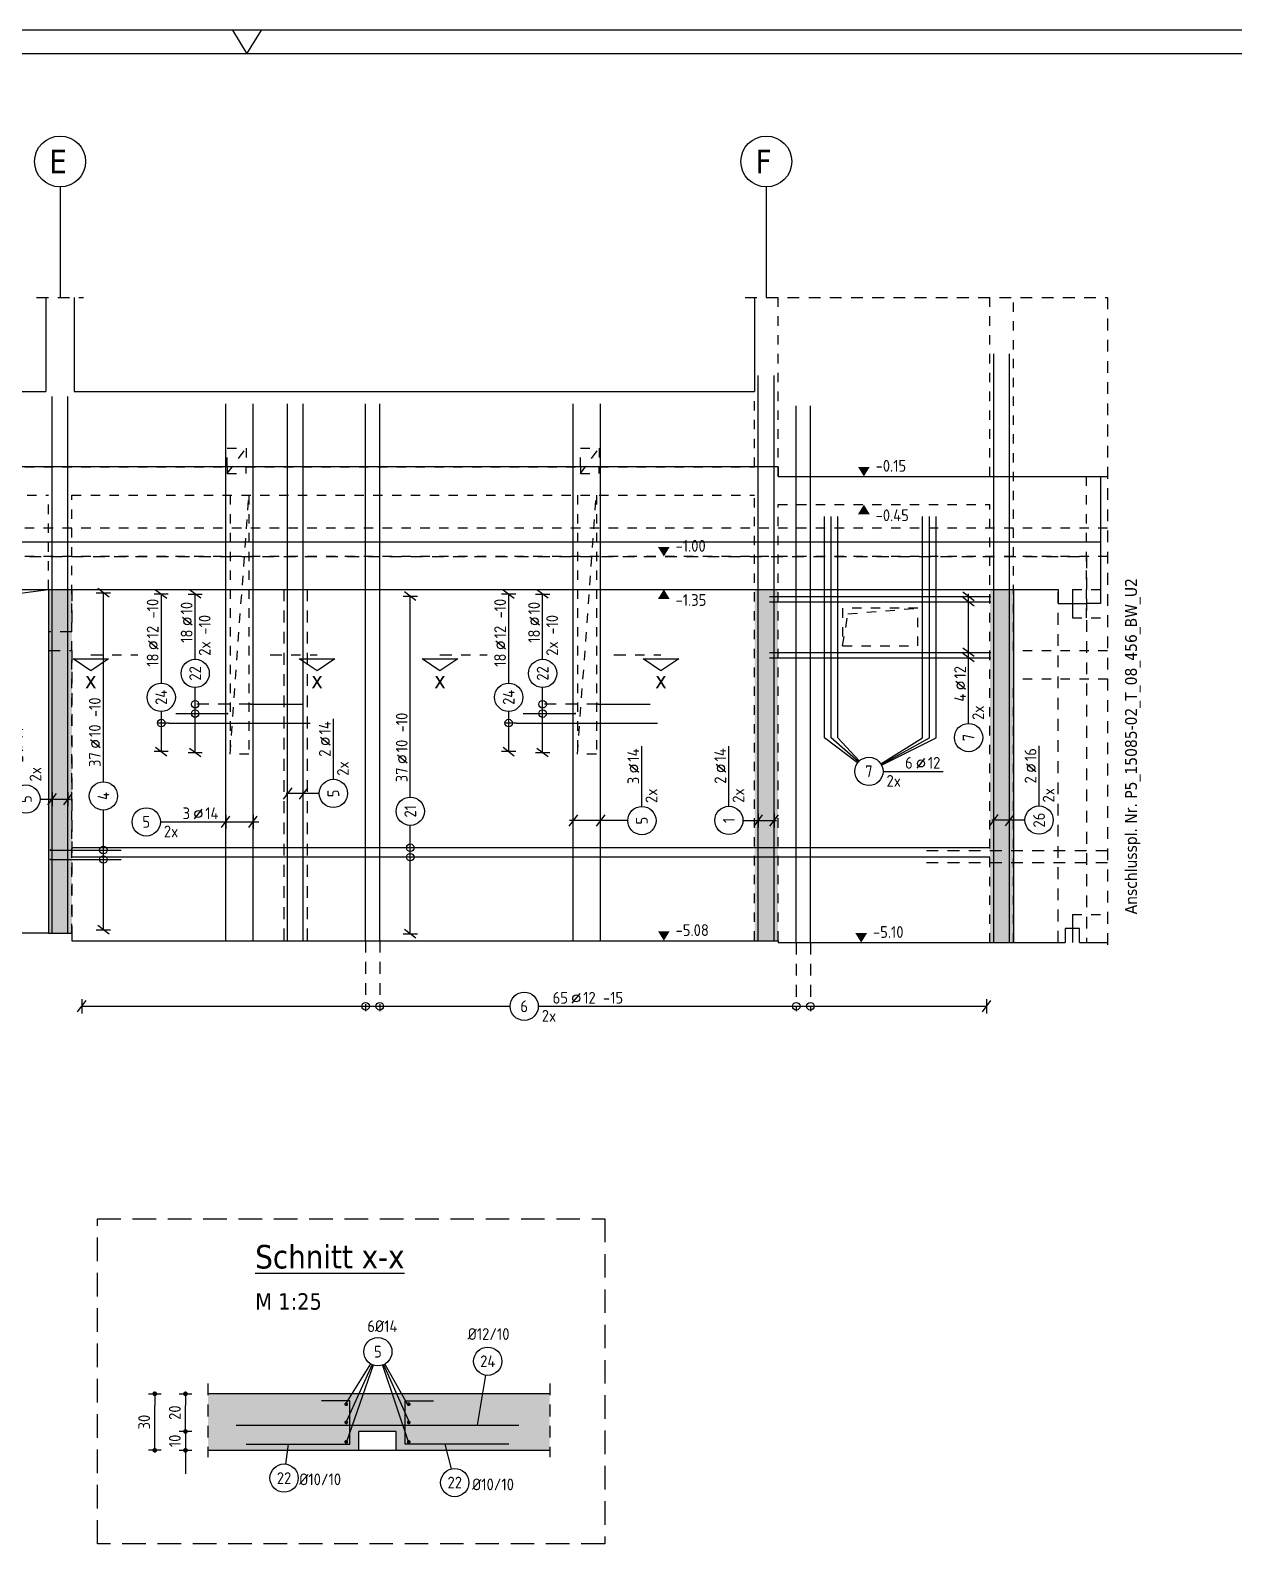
# Model space of a CAD drawing. Extents: x -9.7 to 84.9, y -22.5 to 53.6.
# Drawn here: x 27.42 to 40.2, y 13.63 to 29.7 of the extents above; entities that cross this region are included whole.
import ezdxf
from ezdxf.enums import TextEntityAlignment as Align

# ---------------------------------------------------------------- set-up
doc = ezdxf.new("R2010")
doc.units = 0
doc.header["$LTSCALE"] = 0.5
for name, pattern in [('AUSGEZOGEN', [1000.01, 1000, 0.01]), ('DASHDOTSMALL', [1.05, 0.5, -0.25, 0.05, -0.25]), ('DOT', [0.175, 0.05, -0.125]), ('HIDDEN', [0.375, 0.25, -0.125]), ('HIDDEN2', [0.187, 0.125, -0.062]), ('HIDDEN4', [0.12, 0.02, -0.1]), ('PUNKT', [0.175, 0.05, -0.125]), ('STRICHLINIE', [0.75, 0.5, -0.25]), ('STRICHPUNKT2', [0.55, 0.25, -0.125, 0.05, -0.125]), ('VERDECKT', [0.375, 0.25, -0.125])]:
    doc.linetypes.add(name, pattern=pattern)
for name, color, linetype in [('ACHSEN', 7, 'Continuous'), ('AFB', 7, 'Continuous'), ('AFU', 7, 'Continuous'), ('BETON', 7, 'Continuous'), ('DETAIL', 7, 'Continuous'), ('DRUEBER', 7, 'Continuous'), ('Fugenband', 7, 'Continuous'), ('grau_mittel', 7, 'Continuous'), ('HILFE', 7, 'Continuous'), ('koten', 7, 'Continuous'), ('MASSE', 7, 'Continuous'), ('OBJEKT', 7, 'Continuous'), ('RAHMEN', 7, 'Continuous'), ('RND', 7, 'Continuous'), ('SCHNITTE', 7, 'Continuous'), ('SFP_Achsen', 7, 'Continuous'), ('TEXT', 7, 'Continuous'), ('VERDECKT', 7, 'Continuous'), ('WBZ', 7, 'Continuous')]:
    doc.layers.add(name, color=color, linetype=linetype)
doc.styles.add('helv', font='tahoma.ttf')
doc.styles.add('txt', font='isocp.shx')
doc.linetypes.add('AFU_50L', pattern='A,0.75,["/",Standard,S=0.2,R=0,X=-0.01,Y=-0.1],0.07,["/",Standard,S=0.2,R=0,X=-0.01,Y=-0.1],0.75', length=1.57)
doc.linetypes.add('AFU_50M', pattern='A,0.45,["/",Standard,S=0.2,R=0,X=-0.01,Y=-0.1],0.07,["/",Standard,S=0.2,R=0,X=-0.01,Y=-0.1],0.45', length=0.97)
doc.dimstyles.new('DOT_I', dxfattribs={"dimscale": 0.5, "dimtxt": 0.25, "dimasz": 0.25, "dimexe": 0.1, "dimexo": 0.3, "dimgap": 0.1, "dimtad": 1, "dimdec": 3, "dimzin": 3, "dimtxsty": 'txt', "dimblk": 'DOT', "dimblk1": 'DOT', "dimblk2": 'DOT', "dimsah": 1, "dimcen": 0.1, "dimse1": 1, "dimse2": 1, "dimazin": 0, "dimtfac": 1, "dimtdec": 4, "dimtix": 1, "dimtmove": 2, "dimatfit": 3, "dimfxl": 0, "dimtvp": 1, "dimtolj": 1, "dimtzin": 0, "dimarcsym": 0})

# ---------------------------------------------------------------- blocks, each defined once
blk = doc.blocks.new('okrd_o')
at = {"layer": 'koten', "color": 7, "linetype": 'Continuous'}
blk.add_solid([(-0.125, 0.202), (0.125, 0.202), (0, 0)], dxfattribs=at)
at = {"layer": 'koten', "style": 'txt'}
blk.add_attdef('OKRD', (0.25, 0.1), '', height=0.25, dxfattribs=at)
blk = doc.blocks.new('okrd_u')
at = {"layer": 'koten', "color": 7, "linetype": 'Continuous'}
blk.add_solid([(-0.125, -0.202), (0.125, -0.202), (0, 0)], dxfattribs=at)
at = {"layer": 'koten', "style": 'txt'}
blk.add_attdef('OKRD', (0.25, -0.35), '', height=0.25, dxfattribs=at)
blk = doc.blocks.new('RND_LEI')
at = {"layer": 'RND', "color": 7, "linetype": 'Continuous'}
blk.add_line((1.022, 0.066), (1.19, 0.27), dxfattribs=at)
for centre, radius in [((0, 0), 0.3), ((1.106, 0.168), 0.075)]:
    blk.add_circle(centre, radius, dxfattribs=at)
at = {"layer": 'RND', "color": 7, "linetype": 'Continuous', "style": 'txt'}
blk.add_attdef('POSL', text='', height=0.25, dxfattribs=at).set_placement((0, 0), align=Align.MIDDLE)
blk.add_attdef('ANZ', text='', height=0.25, dxfattribs=at).set_placement((0.931, 0.057), align=Align.RIGHT)
for tag, p in [('DUM', (1.253, 0.057)), ('ABSTD', (1.674, 0.057)), ('POSTXT', (0.374, -0.327))]:
    blk.add_attdef(tag, p, '', height=0.25, dxfattribs=at)
blk = doc.blocks.new('lei_gre')
at = {"layer": 'RND', "color": 7, "linetype": 'Continuous'}
for p, q in [((-0.09, -0.12), (0.09, 0.12)), ((0, 0.15), (0, -0.15))]:
    blk.add_line(p, q, dxfattribs=at)
blk = doc.blocks.new('SCHN-2')
at = {"layer": 'SCHNITTE', "color": 6, "linetype": 'Continuous'}
blk.add_lwpolyline([(0.378, 0.088), (0, 0.34), (-0.378, 0.088)], close=True, dxfattribs=at)
at = {"layer": 'SCHNITTE', "color": 1, "linetype": 'DASHDOTSMALL', "style": 'helv'}
blk.add_attdef('SCHN-2', text='', height=0.35, dxfattribs=at).set_placement((0, 0.45), align=Align.CENTER)
blk = doc.blocks.new('DOT')
at = {"layer": 'MASSE', "color": 7, "linetype": 'Continuous'}
for p, q in [((0, 0), (-1, 0)), ((0, 0.54), (0, -0.54))]:
    blk.add_line(p, q, dxfattribs=at)
at = {"layer": 'MASSE', "color": 7, "linetype": 'Continuous', "const_width": 0.2}
blk.add_lwpolyline([(-0.1, 0, 1), (0.1, 0, 1)], format="xyb", close=True, dxfattribs=at)
blk = doc.blocks.new('*D33')
at = {"layer": 'Defpoints', "color": 0, "linetype": 'AUSGEZOGEN', "transparency": 16777216}
for p in [(28.746, 15.222), (28.746, 15.222), (28.746, 14.622)]:
    blk.add_point(p, dxfattribs=at)
at = {"layer": 'MASSE', "color": 0, "linetype": 'AUSGEZOGEN', "lineweight": -2, "transparency": 16777216}
blk.add_line((28.746, 14.747), (28.746, 15.097), dxfattribs=at)
at = {"layer": 'MASSE', "color": 0, "linetype": 'AUSGEZOGEN', "lineweight": -2, "transparency": 16777216, "xscale": 0.125, "yscale": 0.125, "zscale": 0.125}
for p, rotation in [((28.746, 15.222), 90), ((28.746, 14.622), 270)]:
    blk.add_blockref('DOT', p, dxfattribs=dict(at, rotation=rotation))
at = {"layer": 'MASSE', "color": 0, "linetype": 'AUSGEZOGEN', "transparency": 16777216, "insert": (28.633, 14.922), "char_height": 0.125, "attachment_point": 5, "rotation": 90, "style": 'txt'}
blk.add_mtext('\\A1;30', dxfattribs=at)
blk = doc.blocks.new('*D34')
at = {"layer": 'Defpoints', "color": 0, "linetype": 'AUSGEZOGEN', "transparency": 16777216}
for p in [(29.072, 14.822), (29.072, 14.622), (29.072, 14.622)]:
    blk.add_point(p, dxfattribs=at)
at = {"layer": 'MASSE', "color": 0, "linetype": 'AUSGEZOGEN', "lineweight": -2, "transparency": 16777216}
for p, q in [((29.072, 14.947), (29.072, 15.072)), ((29.072, 14.822), (29.072, 14.622)), ((29.072, 14.497), (29.072, 14.372))]:
    blk.add_line(p, q, dxfattribs=at)
at = {"layer": 'MASSE', "color": 0, "linetype": 'AUSGEZOGEN', "lineweight": -2, "transparency": 16777216, "xscale": 0.125, "yscale": 0.125, "zscale": 0.125}
for p, rotation in [((29.072, 14.822), 270), ((29.072, 14.622), 90)]:
    blk.add_blockref('DOT', p, dxfattribs=dict(at, rotation=rotation))
at = {"layer": 'MASSE', "color": 0, "linetype": 'AUSGEZOGEN', "transparency": 16777216, "insert": (28.959, 14.722), "char_height": 0.125, "attachment_point": 5, "rotation": 90, "style": 'txt'}
blk.add_mtext('\\A1;10', dxfattribs=at)
blk = doc.blocks.new('*D35')
at = {"layer": 'Defpoints', "color": 0, "linetype": 'AUSGEZOGEN', "transparency": 16777216}
for p in [(29.072, 15.222), (29.072, 15.222), (29.072, 14.822)]:
    blk.add_point(p, dxfattribs=at)
at = {"layer": 'MASSE', "color": 0, "linetype": 'AUSGEZOGEN', "lineweight": -2, "transparency": 16777216}
blk.add_line((29.072, 14.947), (29.072, 15.097), dxfattribs=at)
at = {"layer": 'MASSE', "color": 0, "linetype": 'AUSGEZOGEN', "lineweight": -2, "transparency": 16777216, "xscale": 0.125, "yscale": 0.125, "zscale": 0.125}
for p, rotation in [((29.072, 15.222), 90), ((29.072, 14.822), 270)]:
    blk.add_blockref('DOT', p, dxfattribs=dict(at, rotation=rotation))
at = {"layer": 'MASSE', "color": 0, "linetype": 'AUSGEZOGEN', "transparency": 16777216, "insert": (28.959, 15.022), "char_height": 0.125, "attachment_point": 5, "rotation": 90, "style": 'txt'}
blk.add_mtext('\\A1;20', dxfattribs=at)
blk = doc.blocks.new('A1-57-0')
at = {"layer": 'RAHMEN'}
blk.add_line((137.9, 59.4), (0, 59.4), dxfattribs=at)
at = {"layer": 'RAHMEN', "color": 7, "linetype": 'Continuous'}
for p, q in [((59.14, 59.4), (59.45, 58.9)), ((59.45, 58.9), (59.76, 59.4))]:
    blk.add_line(p, q, dxfattribs=at)
at = {"layer": 'RAHMEN', "color": 5}
blk.add_line((137.4, 58.9), (2, 58.9), dxfattribs=at)
blk = doc.blocks.new('RND_HIN')
at = {"layer": 'RND', "color": 7, "linetype": 'Continuous'}
blk.add_circle((0, 0), 0.3, dxfattribs=at)
at = {"layer": 'RND', "color": 7, "linetype": 'Continuous', "style": 'txt'}
blk.add_attdef('POSI', text='', height=0.25, dxfattribs=at).set_placement((0, 0), align=Align.MIDDLE)

msp = doc.modelspace()

# ---------------------------------------------------------------- hatches: boundary and pattern name
at = {"layer": 'grau_mittel'}
h = msp.add_hatch(color=61, dxfattribs=at)
h.paths.add_polyline_path([(25.3907, 23.763), (25.0907, 23.763), (25.0907, 20.113), (25.3907, 20.113)])
h.paths.add_polyline_path([(27.8657, 23.763), (27.6157, 23.763), (27.6157, 20.113), (27.8657, 20.113)])
for points in [[(35.1157, 20.033), (35.3657, 20.033), (35.3657, 23.763), (35.1157, 23.763)], [(37.8657, 23.763), (37.6157, 23.763), (37.6157, 20.013), (37.8657, 20.013)], [(30.9112, 14.6219), (30.9112, 14.8219), (31.3112, 14.8219), (31.3112, 14.6219), (32.9408, 14.6219), (32.9408, 15.2219), (29.3101, 15.2219), (29.3101, 14.6219)]]:
    msp.add_hatch(color=61, dxfattribs=at).paths.add_polyline_path(points)

# ---------------------------------------------------------------- linework, layer by layer
at = {"layer": 'ACHSEN', "color": 140, "linetype": 'AUSGEZOGEN'}
for p, q in [((27.7407, 28.0361), (27.7407, 26.863)), ((35.2407, 28.0361), (35.2407, 26.863))]:
    msp.add_line(p, q, dxfattribs=at)
at = {"layer": 'AFB', "color": 1, "linetype": 'AUSGEZOGEN'}
msp.add_line((38.4907, 23.763), (38.4907, 23.463), dxfattribs=at)
at = {"layer": 'AFU', "color": 8, "linetype": 'AFU_50L'}
for p, q in [((35.3657, 25.063), (8.8657, 25.063)), ((35.3657, 25.063), (35.3657, 24.963)), ((35.3657, 24.963), (38.8657, 24.963)), ((38.7907, 24.963), (38.7907, 23.613)), ((38.7907, 24.263), (25.3907, 24.263)), ((27.6157, 23.763), (38.3407, 23.763)), ((37.8657, 23.763), (37.8657, 20.013)), ((38.3407, 23.763), (38.3407, 23.613)), ((38.7907, 23.613), (38.6407, 23.613)), ((27.6157, 20.113), (27.8657, 20.113)), ((27.8657, 20.113), (27.8657, 20.033)), ((27.8657, 20.033), (35.3657, 20.033)), ((35.3657, 20.033), (35.3657, 20.013)), ((35.3657, 20.013), (38.4157, 20.013)), ((38.5657, 20.013), (38.8657, 20.013))]:
    msp.add_line(p, q, dxfattribs=at)
at = {"layer": 'AFU', "color": 8, "linetype": 'AFU_50M'}
msp.add_line((38.3407, 23.613), (38.6407, 23.613), dxfattribs=at)
at = {"layer": 'AFU', "color": 1, "linetype": 'AUSGEZOGEN'}
msp.add_line((38.4907, 20.313), (38.4907, 20.013), dxfattribs=at)
at = {"layer": 'AFU', "color": 8, "linetype": 'AUSGEZOGEN'}
for p, q in [((38.5657, 20.163), (38.4157, 20.163)), ((38.4157, 20.163), (38.4157, 20.013)), ((38.5657, 20.013), (38.5657, 20.163))]:
    msp.add_line(p, q, dxfattribs=at)
at = {"layer": 'BETON', "color": 6, "linetype": 'AUSGEZOGEN'}
for p, q in [((27.5907, 26.863), (27.5907, 25.863)), ((27.8907, 26.863), (27.8907, 25.863)), ((35.1157, 26.863), (35.1157, 25.863)), ((20.3907, 25.863), (27.5907, 25.863)), ((27.8907, 25.863), (35.1157, 25.863)), ((25.3907, 23.763), (27.6157, 23.763)), ((27.6157, 23.763), (27.6157, 20.113)), ((30.9112, 14.8219), (30.9112, 14.6219)), ((31.3112, 14.8219), (30.9112, 14.8219)), ((31.3112, 14.6219), (31.3112, 14.8219))]:
    msp.add_line(p, q, dxfattribs=at)
at = {"layer": 'BETON', "color": 6, "linetype": 'AUSGEZOGEN', "lineweight": -2}
for p, q in [((32.9408, 15.2219), (29.3101, 15.2219)), ((29.3101, 14.6219), (30.9112, 14.6219)), ((31.3112, 14.6219), (32.9408, 14.6219))]:
    msp.add_line(p, q, dxfattribs=at)
at = {"layer": 'DETAIL', "color": 102, "linetype": 'STRICHLINIE'}
msp.add_lwpolyline([(28.1361, 13.6302), (28.1361, 17.081), (33.5258, 17.081), (33.5258, 13.6302)], close=True, dxfattribs=at)
at = {"layer": 'DRUEBER', "color": 7, "linetype": 'PUNKT'}
for p, q in [((35.3657, 24.963), (35.3657, 26.863)), ((37.6157, 24.963), (37.6157, 26.863)), ((37.8657, 23.111), (37.8657, 26.863)), ((35.1157, 25.063), (35.1157, 25.863)), ((25.9657, 25.063), (29.5157, 25.063)), ((29.7157, 25.063), (33.2657, 25.063)), ((33.4657, 25.063), (35.1157, 25.063)), ((35.3657, 24.963), (37.6157, 24.963)), ((25.3907, 24.763), (27.6157, 24.763)), ((27.6157, 23.763), (27.6157, 24.763)), ((27.8657, 20.113), (27.8657, 24.763)), ((35.1157, 20.033), (35.1157, 24.763)), ((35.3657, 20.033), (35.3657, 24.663)), ((37.6157, 20.013), (37.6157, 24.663)), ((37.8657, 20.013), (37.8657, 22.811))]:
    msp.add_line(p, q, dxfattribs=at)
at = {"layer": 'DRUEBER', "color": 7, "linetype": 'DOT'}
for p, q in [((29.5157, 25.063), (29.5157, 25.263)), ((29.5157, 25.263), (29.7157, 25.263)), ((29.5157, 24.993), (29.7157, 25.263)), ((29.7157, 25.263), (29.7157, 25.063)), ((33.2657, 25.063), (33.2657, 25.263)), ((33.2657, 25.263), (33.4657, 25.263)), ((33.2657, 24.993), (33.4657, 25.263)), ((33.4657, 25.263), (33.4657, 25.063)), ((29.5157, 25.063), (29.5157, 24.993)), ((29.5157, 24.993), (29.7157, 24.993)), ((29.7157, 24.993), (29.7157, 25.063)), ((33.2657, 25.063), (33.2657, 24.993)), ((33.2657, 24.993), (33.4657, 24.993)), ((33.4657, 24.993), (33.4657, 25.063)), ((27.8657, 24.763), (35.1157, 24.763)), ((29.5457, 24.763), (29.5457, 22.013)), ((29.5457, 22.013), (29.7457, 24.763)), ((29.7457, 24.763), (29.7457, 22.013)), ((33.2357, 24.763), (33.2357, 22.013)), ((33.2357, 22.013), (33.4357, 24.763)), ((33.4357, 24.763), (33.4357, 22.013)), ((35.3657, 24.663), (37.6157, 24.663)), ((38.8657, 23.111), (37.8657, 23.111)), ((38.8657, 22.811), (37.8657, 22.811)), ((29.7457, 22.013), (29.5457, 22.013)), ((33.4357, 22.013), (33.2357, 22.013))]:
    msp.add_line(p, q, dxfattribs=at)
at = {"layer": 'Fugenband', "color": 102, "linetype": 'HIDDEN4'}
for p, q in [((38.6407, 23.463), (38.6407, 24.963)), ((38.8657, 24.413), (25.2407, 24.413)), ((38.8657, 24.113), (25.2407, 24.113)), ((38.4907, 23.763), (38.8657, 23.763)), ((38.4907, 23.463), (38.8657, 23.463)), ((38.4907, 20.313), (38.8657, 20.313))]:
    msp.add_line(p, q, dxfattribs=at)
at = {"layer": 'HILFE', "color": 102, "linetype": 'HIDDEN'}
for p, q in [((27.4907, 26.863), (27.9907, 26.863)), ((35.0157, 26.863), (38.8657, 26.863)), ((38.8657, 26.863), (38.8657, 19.913)), ((29.3101, 15.3323), (29.3101, 14.5478)), ((32.9408, 15.3323), (32.9408, 14.5478))]:
    msp.add_line(p, q, dxfattribs=at)
at = {"layer": 'HILFE', "color": 102, "linetype": 'AUSGEZOGEN'}
msp.add_line((25.5758, 23.4906), (27.6157, 23.763), dxfattribs=at)
at = {"layer": 'OBJEKT', "color": 7, "linetype": 'AUSGEZOGEN'}
for p, q in [((27.6157, 20.113), (25.3907, 20.113)), ((30.9112, 14.6219), (31.3112, 14.6219))]:
    msp.add_line(p, q, dxfattribs=at)
at = {"layer": 'RND', "color": 7, "linetype": 'AUSGEZOGEN'}
for p, q in [((28.2001, 21.7197), (28.2001, 23.7262)), ((28.8144, 23.7141), (28.8144, 22.7673)), ((29.1751, 23.0213), (29.1751, 23.7138)), ((31.4597, 21.5575), (31.4597, 23.6916)), ((32.5044, 23.7141), (32.5044, 22.7673)), ((32.8651, 23.0213), (32.8651, 23.7138)), ((37.3891, 22.3402), (37.3891, 22.9802)), ((29.1751, 22.0299), (29.1751, 22.7213)), ((32.8651, 22.0299), (32.8651, 22.7213)), ((28.8144, 22.4673), (28.8144, 22.0416)), ((30.6427, 21.7473), (30.6427, 22.3873)), ((32.5044, 22.4673), (32.5044, 22.0416)), ((33.9192, 21.4579), (33.9192, 22.0979)), ((34.843, 21.4602), (34.843, 22.1002)), ((38.1373, 21.4636), (38.1373, 22.1036)), ((36.4801, 21.8311), (37.1201, 21.8311)), ((28.2001, 20.1488), (28.2001, 21.4197)), ((28.8053, 21.2947), (29.4453, 21.2947)), ((31.4597, 20.1067), (31.4597, 21.2575)), ((27.972, 19.3364), (32.5192, 19.3364)), ((32.8192, 19.3364), (37.5799, 19.3364))]:
    msp.add_line(p, q, dxfattribs=at)
at = {"layer": 'RND', "color": 102, "linetype": 'AUSGEZOGEN'}
for p, q in [((37.3891, 22.3402), (37.3891, 23.717)), ((36.2104, 21.9216), (35.858, 22.188)), ((36.218, 21.9309), (35.9294, 22.188)), ((36.2283, 21.9413), (36.0007, 22.188)), ((36.4572, 21.9106), (36.9007, 22.188)), ((36.4612, 21.904), (36.972, 22.188)), ((36.4642, 21.8982), (37.0433, 22.188)), ((27.5272, 21.5366), (27.8509, 21.5366)), ((30.4927, 21.5973), (30.1419, 21.5973)), ((28.8053, 21.2947), (29.8506, 21.2947)), ((33.7692, 21.3079), (33.1518, 21.3079)), ((34.993, 21.3102), (35.3494, 21.3102)), ((37.9873, 21.3136), (37.6374, 21.3136)), ((31.0359, 15.5415), (30.7712, 15.1148)), ((31.0535, 15.5321), (30.7804, 14.9246)), ((31.0658, 15.5272), (30.7827, 14.7115)), ((31.163, 15.5268), (31.4408, 14.7046)), ((31.1758, 15.5318), (31.45, 14.9132)), ((31.1886, 15.5382), (31.4293, 15.1102)), ((32.2576, 15.42), (32.1695, 14.8904)), ((30.1388, 14.4756), (30.1667, 14.6861)), ((31.8957, 14.425), (31.8309, 14.6861))]:
    msp.add_line(p, q, dxfattribs=at)
at = {"layer": 'RND', "color": 102, "linetype": 'VERDECKT'}
for p, q in [((29.7685, 22.5442), (29.1251, 22.5442)), ((33.4585, 22.5442), (32.8151, 22.5442)), ((28.8957, 22.3442), (28.7644, 22.3442)), ((32.5857, 22.3442), (32.4544, 22.3442)), ((30.9847, 20.033), (30.9847, 19.2864)), ((31.1347, 20.033), (31.1347, 19.2864)), ((35.5586, 20.013), (35.5586, 19.2864)), ((35.7086, 20.013), (35.7086, 19.2864))]:
    msp.add_line(p, q, dxfattribs=at)
at = {"layer": 'RND', "color": 1, "linetype": 'AUSGEZOGEN'}
for points in [[(37.6557, 20.013), (37.6557, 26.263)], [(37.8236, 20.013), (37.8236, 26.263)], [(35.1557, 20.033), (35.1557, 26.033)], [(35.3236, 20.033), (35.3236, 26.033)], [(27.6557, 20.113), (27.6557, 25.813)], [(27.8236, 20.113), (27.8236, 25.813)], [(29.4992, 20.033), (29.4992, 25.733)], [(29.7897, 20.033), (29.7897, 25.733)], [(30.1557, 20.033), (30.1557, 25.733)], [(30.3236, 20.033), (30.3236, 25.733)], [(30.9847, 20.033), (30.9847, 25.733)], [(31.1347, 20.033), (31.1347, 25.733)], [(33.1892, 20.033), (33.1892, 25.733)], [(33.4797, 20.033), (33.4797, 25.733)], [(35.5586, 20.013), (35.5586, 25.713)], [(35.7086, 20.013), (35.7086, 25.713)], [(35.858, 22.188), (35.858, 24.538)], [(35.9294, 22.188), (35.9294, 24.538)], [(36.0007, 22.188), (36.0007, 24.538)], [(36.9007, 22.188), (36.9007, 24.538)], [(36.972, 22.188), (36.972, 24.538)], [(37.0433, 22.188), (37.0433, 24.538)], [(35.2757, 23.6881), (37.6257, 23.6881)], [(35.2757, 23.6312), (37.6257, 23.6312)], [(35.2757, 23.0947), (37.6257, 23.0947)], [(35.2757, 23.0378), (37.6257, 23.0378)], [(29.7685, 22.5442), (30.3185, 22.5442)], [(33.4585, 22.5442), (34.0085, 22.5442)], [(28.8957, 22.3442), (30.3957, 22.3442)], [(28.969, 22.4442), (29.519, 22.4442)], [(32.5857, 22.3442), (34.0857, 22.3442)], [(32.659, 22.4442), (33.209, 22.4442)], [(27.64, 20.9953), (28.39, 20.9953)], [(27.64, 20.8953), (28.39, 20.8953)], [(37.6157, 21.0202), (27.8657, 21.0202)], [(37.6157, 20.9202), (27.8657, 20.9202)], [(29.7162, 14.6861), (30.8162, 14.6861), (30.8162, 15.1461), (30.5162, 15.1461)], [(32.5061, 14.6861), (31.4061, 14.6861), (31.4061, 15.1461), (31.7061, 15.1461)], [(29.6112, 14.8904), (32.6112, 14.8904)]]:
    msp.add_lwpolyline(points, dxfattribs=at)
at = {"layer": 'RND', "color": 7, "linetype": 'AUSGEZOGEN'}
for points, const_width in [([(29.7635, 22.5442, 1), (29.7735, 22.5442, 1)], 0.01), ([(33.4535, 22.5442, 1), (33.4635, 22.5442, 1)], 0.01), ([(29.514, 22.4442, 1), (29.524, 22.4442, 1)], 0.01), ([(33.204, 22.4442, 1), (33.214, 22.4442, 1)], 0.01), ([(27.645, 20.9953, -1), (27.635, 20.9953, -1)], 0.01), ([(27.645, 20.8953, -1), (27.635, 20.8953, -1)], 0.01), ([(30.7693, 15.1115, 1), (30.7893, 15.1115, 1)], 0.02), ([(31.4531, 15.1115, -1), (31.4331, 15.1115, -1)], 0.02), ([(30.7693, 14.9185, 1), (30.7893, 14.9185, 1)], 0.02), ([(31.4531, 14.9185, -1), (31.4331, 14.9185, -1)], 0.02), ([(30.7693, 14.7114, 1), (30.7893, 14.7114, 1)], 0.02), ([(31.4531, 14.7114, -1), (31.4331, 14.7114, -1)], 0.02)]:
    msp.add_lwpolyline(points, format="xyb", close=True, dxfattribs=dict(at, const_width=const_width))
at = {"layer": 'RND', "color": 7, "linetype": 'HIDDEN'}
for points in [[(38.8657, 20.9862), (36.8407, 20.9862)], [(38.8657, 20.8612), (36.8407, 20.8612)]]:
    msp.add_lwpolyline(points, dxfattribs=at)
at = {"layer": 'RND', "color": 7, "linetype": 'AUSGEZOGEN'}
for centre in [(29.1751, 22.5442), (32.8651, 22.5442), (28.8144, 22.3442), (29.1751, 22.4442), (32.5044, 22.3442), (32.8651, 22.4442), (31.4597, 21.0202), (28.2001, 20.9953), (28.2001, 20.8953), (31.4597, 20.9202), (30.9847, 19.3364), (31.1347, 19.3364), (35.5586, 19.3364), (35.7086, 19.3364)]:
    msp.add_circle(centre, 0.04, dxfattribs=at)
at = {"layer": 'SCHNITTE', "color": 6, "linetype": 'STRICHPUNKT2'}
for p, q in [((28.0668, 23.0695), (28.5668, 23.0695)), ((29.9698, 23.0695), (30.4698, 23.0695)), ((31.7748, 23.0695), (32.2748, 23.0695)), ((33.622, 23.0695), (34.122, 23.0695))]:
    msp.add_line(p, q, dxfattribs=at)
at = {"layer": 'SFP_Achsen', "color": 7, "linetype": 'AUSGEZOGEN'}
for centre in [(27.7407, 28.3066), (35.2407, 28.3066)]:
    msp.add_circle(centre, 0.2705, dxfattribs=at)
at = {"layer": 'VERDECKT', "color": 7, "linetype": 'VERDECKT'}
msp.add_line((25.3907, 24.113), (38.6407, 24.113), dxfattribs=at)
at = {"layer": 'VERDECKT', "color": 7, "linetype": 'HIDDEN'}
for p, q in [((38.6407, 24.113), (38.6407, 20.013)), ((27.8657, 23.763), (27.8657, 23.313)), ((27.8657, 23.763), (30.1157, 23.763)), ((30.1157, 23.763), (30.1157, 20.033)), ((30.3657, 23.763), (38.3407, 23.763)), ((30.3657, 23.763), (30.3657, 20.033)), ((38.3407, 20.013), (38.3407, 23.763)), ((27.8657, 23.313), (27.6157, 23.313)), ((27.6157, 23.113), (27.8657, 23.113)), ((27.8657, 23.113), (27.8657, 20.113))]:
    msp.add_line(p, q, dxfattribs=at)
at = {"layer": 'WBZ', "color": 102, "linetype": 'HIDDEN2'}
for p, q in [((36.0507, 23.163), (36.1078, 23.5045)), ((36.1078, 23.5045), (36.8507, 23.563))]:
    msp.add_line(p, q, dxfattribs=at)
msp.add_lwpolyline([(36.0507, 23.163), (36.8507, 23.163), (36.8507, 23.563), (36.0507, 23.563)], close=True, dxfattribs=at)

# ---------------------------------------------------------------- block references
at = {"layer": 'koten', "color": 7, "linetype": 'AUSGEZOGEN'}
ref = msp.add_blockref('okrd_o', (36.2767, 24.963), dxfattribs=dict(at, xscale=0.5, yscale=0.5, zscale=0.5))
ref.add_attrib('OKRD', '-0.15', (36.4017, 25.013), dxfattribs={"layer": '0', "color": 0, "linetype": 'ByBlock', "height": 0.125, "style": 'txt'})
ref = msp.add_blockref('okrd_u', (36.2767, 24.663), dxfattribs=dict(at, xscale=0.5, yscale=0.5, zscale=0.5))
ref.add_attrib('OKRD', '-0.45', (36.4017, 24.488), dxfattribs={"layer": '0', "color": 0, "linetype": 'ByBlock', "height": 0.125, "style": 'txt'})
at = {"layer": 'koten', "color": 7, "linetype": 'HIDDEN'}
ref = msp.add_blockref('okrd_o', (34.1523, 24.113), dxfattribs=dict(at, xscale=0.5, yscale=0.5, zscale=0.5))
ref.add_attrib('OKRD', '-1.00', (34.2773, 24.163), dxfattribs={"layer": '0', "color": 0, "linetype": 'ByBlock', "height": 0.125, "style": 'txt'})
at = {"layer": 'koten', "color": 7, "linetype": 'AUSGEZOGEN'}
ref = msp.add_blockref('okrd_u', (34.1523, 23.763), dxfattribs=dict(at, xscale=0.5, yscale=0.5, zscale=0.5))
ref.add_attrib('OKRD', '-1.35', (34.2773, 23.588), dxfattribs={"layer": '0', "color": 0, "linetype": 'ByBlock', "height": 0.125, "style": 'txt'})
ref = msp.add_blockref('okrd_o', (34.1527, 20.033), dxfattribs=dict(at, xscale=0.5, yscale=0.5, zscale=0.5))
ref.add_attrib('OKRD', '-5.08', (34.2777, 20.083), dxfattribs={"layer": '0', "color": 0, "linetype": 'ByBlock', "height": 0.125, "style": 'txt'})
ref = msp.add_blockref('okrd_o', (36.2484, 20.013), dxfattribs=dict(at, xscale=0.5, yscale=0.5, zscale=0.5))
ref.add_attrib('OKRD', '-5.10', (36.3734, 20.063), dxfattribs={"layer": '0', "color": 0, "linetype": 'ByBlock', "height": 0.125, "style": 'txt'})
at = {"layer": 'RAHMEN', "color": 7, "linetype": 'AUSGEZOGEN', "xscale": 0.5, "yscale": 0.5, "zscale": 0.5}
msp.add_blockref('A1-57-0', (0, 0), dxfattribs=at)
at = {"layer": 'RND', "color": 7, "linetype": 'AUSGEZOGEN', "xscale": 0.5, "yscale": 0.5, "zscale": 0.5}
for p, rotation in [((28.2001, 23.7262), 90), ((28.8144, 23.7141), 270), ((29.1751, 23.7138), 90), ((31.4597, 23.6916), 90), ((32.5044, 23.7141), 270), ((32.8651, 23.7138), 90), ((28.8144, 22.0416), 270), ((29.1751, 22.0299), 90), ((32.5044, 22.0416), 270), ((32.8651, 22.0299), 90), ((28.2001, 20.1488), 90), ((31.4597, 20.1067), 90)]:
    msp.add_blockref('lei_gre', p, dxfattribs=dict(at, rotation=rotation))
at = {"layer": 'RND', "color": 7, "linetype": 'AUSGEZOGEN', "xscale": 0.5, "yscale": 0.5, "zscale": 0.5, "rotation": 90}
for p, values in [((28.8144, 22.6173), {'POSL': '24', 'DUM': '12', 'ANZ': '18', 'ABSTD': '-10'}), ((29.1751, 22.8713), {'POSL': '22', 'DUM': '10', 'ANZ': '18', 'POSTXT': '2x -10'}), ((32.5044, 22.6173), {'POSL': '24', 'DUM': '12', 'ANZ': '18', 'ABSTD': '-10'}), ((32.8651, 22.8713), {'POSL': '22', 'DUM': '10', 'ANZ': '18', 'POSTXT': '2x -10'}), ((37.3891, 22.1902), {'POSL': '7', 'DUM': '12', 'ANZ': '4', 'POSTXT': '2x'}), ((28.2001, 21.5697), {'POSL': '4', 'DUM': '10', 'ANZ': '37', 'ABSTD': '-10'}), ((30.6427, 21.5973), {'POSL': '5', 'DUM': '14', 'ANZ': '2', 'POSTXT': '2x'}), ((31.4597, 21.4075), {'POSL': '21', 'DUM': '10', 'ANZ': '37', 'ABSTD': '-10'}), ((27.3772, 21.5366), {'POSL': '5', 'DUM': '14', 'ANZ': '2', 'POSTXT': '2x'}), ((33.9192, 21.3079), {'POSL': '5', 'DUM': '14', 'ANZ': '3', 'POSTXT': '2x'}), ((34.843, 21.3102), {'POSL': '1', 'DUM': '14', 'ANZ': '2', 'POSTXT': '2x'}), ((38.1373, 21.3136), {'POSL': '26', 'DUM': '16', 'ANZ': '2', 'POSTXT': '2x'})]:
    msp.add_blockref('RND_LEI', p, dxfattribs=at).add_auto_attribs(values)
at = {"layer": 'RND', "color": 102, "linetype": 'AUSGEZOGEN', "xscale": 0.5, "yscale": 0.5, "zscale": 0.5}
for p, rotation in [((37.3891, 23.6881), 90), ((37.3891, 23.6312), 90), ((37.3891, 23.0947), 90), ((37.3891, 23.0378), 90), ((30.1557, 21.5973), 180), ((30.3236, 21.5973), 180), ((33.1892, 21.3079), 180), ((33.4797, 21.3079), 180), ((37.6557, 21.3136), 180), ((37.8236, 21.3136), 180)]:
    msp.add_blockref('lei_gre', p, dxfattribs=dict(at, rotation=rotation))
at = {"layer": 'RND', "color": 7, "linetype": 'AUSGEZOGEN', "xscale": 0.5, "yscale": 0.5, "zscale": 0.5}
for name, p, values in [('RND_LEI', (36.3301, 21.8311), {'POSL': '7', 'DUM': '12', 'ANZ': '6', 'POSTXT': '2x'}), ('RND_LEI', (28.6553, 21.2947), {'POSL': '5', 'DUM': '14', 'ANZ': '3', 'POSTXT': '2x'}), ('RND_LEI', (32.6692, 19.3364), {'POSL': '6', 'DUM': '12', 'ANZ': '65', 'ABSTD': '-15', 'POSTXT': '2x'}), ('RND_HIN', (31.115, 15.669), {'POSI': '5'}), ('RND_HIN', (32.2822, 15.568), {'POSI': '24'}), ('RND_HIN', (30.1191, 14.3269), {'POSI': '22'}), ('RND_HIN', (31.9319, 14.2794), {'POSI': '22'})]:
    msp.add_blockref(name, p, dxfattribs=at).add_auto_attribs(values)
at = {"layer": 'RND', "color": 102, "linetype": 'AUSGEZOGEN', "xscale": 0.5, "yscale": 0.5, "zscale": 0.5}
for p in [(27.6557, 21.5366), (27.8236, 21.5366), (35.1557, 21.3102), (35.3236, 21.3102), (29.4992, 21.2947), (29.7897, 21.2947)]:
    msp.add_blockref('lei_gre', p, dxfattribs=at)
at = {"layer": 'RND', "color": 7, "linetype": 'AUSGEZOGEN', "xscale": 0.5, "yscale": 0.5, "zscale": 0.5}
for p in [(27.972, 19.3364), (37.5799, 19.3364)]:
    msp.add_blockref('lei_gre', p, dxfattribs=at)
at = {"layer": 'SCHNITTE', "color": 6, "linetype": 'STRICHPUNKT2'}
ref = msp.add_blockref('SCHN-2', (28.0668, 23.0695), dxfattribs=dict(at, xscale=-0.5, yscale=0.5, zscale=0.5, rotation=180))
ref.add_attrib('SCHN-2', 'x', dxfattribs={"color": 1, "linetype": 'DASHDOTSMALL', "height": 0.175, "style": 'helv'}).set_placement((28.0668, 22.7134), align=Align.CENTER)
ref = msp.add_blockref('SCHN-2', (30.4698, 23.0695), dxfattribs=dict(at, xscale=-0.5, yscale=0.5, zscale=0.5, rotation=180))
ref.add_attrib('SCHN-2', 'x', dxfattribs={"color": 1, "linetype": 'DASHDOTSMALL', "height": 0.175, "style": 'helv'}).set_placement((30.4698, 22.7134), align=Align.CENTER)
ref = msp.add_blockref('SCHN-2', (31.7748, 23.0695), dxfattribs=dict(at, xscale=-0.5, yscale=0.5, zscale=0.5, rotation=180))
ref.add_attrib('SCHN-2', 'x', dxfattribs={"color": 1, "linetype": 'DASHDOTSMALL', "height": 0.175, "style": 'helv'}).set_placement((31.7748, 22.7134), align=Align.CENTER)
ref = msp.add_blockref('SCHN-2', (34.122, 23.0695), dxfattribs=dict(at, xscale=-0.5, yscale=0.5, zscale=0.5, rotation=180))
ref.add_attrib('SCHN-2', 'x', dxfattribs={"color": 1, "linetype": 'DASHDOTSMALL', "height": 0.175, "style": 'helv'}).set_placement((34.122, 22.7134), align=Align.CENTER)

# ---------------------------------------------------------------- texts
at = {"layer": 'SFP_Achsen', "color": 6, "linetype": 'AUSGEZOGEN', "style": 'helv'}
for s, p in [('E', (27.6266, 28.1822)), ('F', (35.1266, 28.1822))]:
    msp.add_text(s, height=0.25, dxfattribs=at).set_placement(p)
at = {"layer": 'TEXT', "color": 7, "linetype": 'AUSGEZOGEN', "style": 'helv'}
msp.add_text('Anschlusspl. Nr. P5_15085-02_T_08_456_BW_U2', height=0.125, rotation=90, dxfattribs=at).set_placement((39.1757, 20.3135))
at = {"layer": 'TEXT', "color": 6, "linetype": 'AUSGEZOGEN', "style": 'helv'}
msp.add_text('%%uSchnitt x-x', height=0.25, dxfattribs=at).set_placement((29.8131, 16.5526))
at = {"layer": 'TEXT', "color": 1, "linetype": 'AUSGEZOGEN', "style": 'helv'}
msp.add_text('M 1:25', height=0.175, dxfattribs=at).set_placement((29.8131, 16.1151))
at = {"layer": 'TEXT', "color": 7, "linetype": 'AUSGEZOGEN', "style": 'txt'}
for s, p in [('6%%C14', (31.0033, 15.8774)), ('%%C12/10', (32.0692, 15.794)), ('%%C10/10', (30.2802, 14.2514)), ('%%C10/10', (32.1164, 14.1974))]:
    msp.add_text(s, height=0.125, dxfattribs=at).set_placement(p)

# ---------------------------------------------------------------- dimensions: what is measured, and where the dimension line sits
at = {"layer": 'MASSE', "color": 7, "linetype": 'AUSGEZOGEN'}
for base, p1, p2, picture, middle in [((28.7458, 15.2219), (28.7458, 14.6219), (28.7458, 15.2219), '*D33', (28.6333, 14.9219)), ((29.0718, 15.2219), (29.0718, 14.8219), (29.0718, 15.2219), '*D35', (28.9593, 15.0219)), ((29.0718, 14.6219), (29.0718, 14.8219), (29.0718, 14.6219), '*D34', (28.9593, 14.7219))]:
    dim = msp.add_linear_dim(base=base, p1=p1, p2=p2, angle=90, dimstyle='DOT_I', override={"dimdec": 0, "dimlfac": 50}, dxfattribs=at)
    dim.commit()
    dim.dimension.update_dxf_attribs({"geometry": picture, "text_midpoint": middle})

doc.saveas('drawing.dxf')
